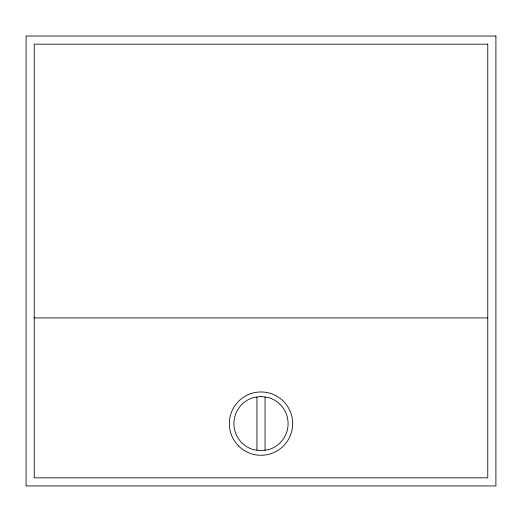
<?xml version="1.0" encoding="UTF-8"?>
<svg xmlns="http://www.w3.org/2000/svg" width="522" height="522" viewBox="0 0 522 522"><rect width="100%" height="100%" fill="white"/><g stroke="black" fill="none" stroke-linecap="round" stroke-linejoin="round"><path stroke-width="0.78" d="M34.23 317.918L487.77 317.918M265.065 397.053L265.065 450.192M256.935 397.053L256.935 450.192M261 396.518L253.986 397.444A27.105 27.105 0 0 0 253.986 449.801L261 450.727L268.014 449.801A27.105 27.105 0 0 0 268.014 397.444L261 396.518M495.9 36.038L26.1 36.038L26.1 485.962L495.9 485.962L495.9 36.038M487.77 44.168L34.23 44.168L34.23 477.832L487.77 477.832L487.77 44.168M238.613 446.01A31.659 31.659 0 0 0 291.583 431.818A31.659 31.659 0 0 0 252.805 393.04A31.659 31.659 0 0 0 238.613 446.01"/></g></svg>
